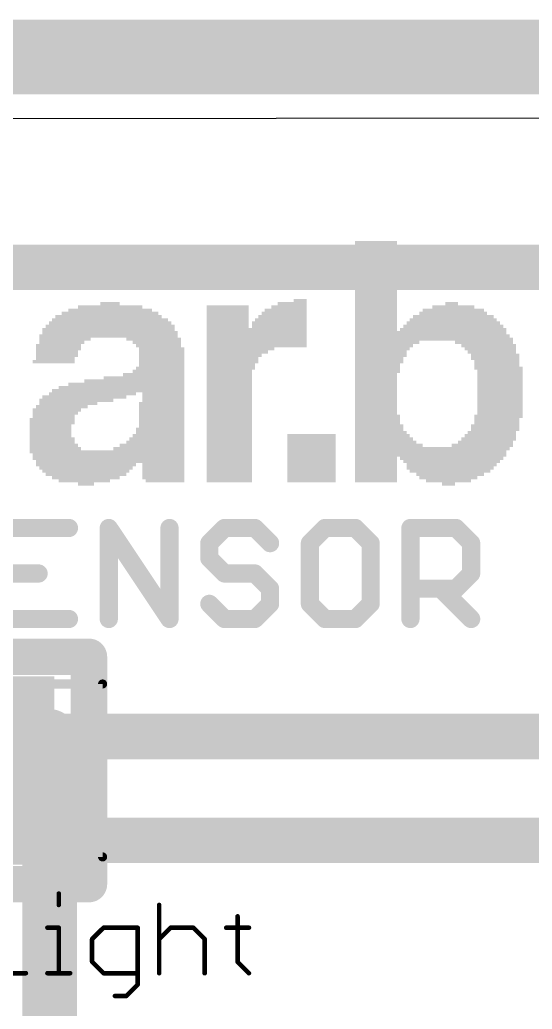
# Model space of a CAD drawing. Extents: x -0.2 to 20.2, y 6.5 to 22.4.
# Drawn here: x 10.94 to 13.8, y 16.86 to 22.38 of the extents above; entities that cross this region are included whole.
import ezdxf

# ---------------------------------------------------------------- set-up
doc = ezdxf.new("R2010")
doc.units = 0
for name, color, linetype in [('1', 14, 'CONTINUOUS'), ('16', 174, 'CONTINUOUS'), ('20', 178, 'CONTINUOUS'), ('21', 251, 'CONTINUOUS'), ('25', 251, 'CONTINUOUS'), ('29', 251, 'CONTINUOUS'), ('31', 251, 'CONTINUOUS'), ('39', 14, 'CONTINUOUS')]:
    doc.layers.add(name, color=color, linetype=linetype)

# ---------------------------------------------------------------- blocks, each defined once
blk = doc.blocks.new('RECT')
blk.add_solid([(-0.5, -0.5), (0.5, -0.5), (-0.5, 0.5), (0.5, 0.5)])

msp = doc.modelspace()

# ---------------------------------------------------------------- linework, layer by layer
at = {"layer": '1'}
for points, const_width in [([(0.12, 22.17), (19.17, 22.17)], 0.4064), ([(10.93, 18.34), (11.11, 18.38)], 0.3048), ([(11.11, 18.38), (11.11, 16.7)], 0.3048), ([(10.71, 18.19), (10.93, 18.34)], 0.3048), ([(18, 18.38), (11.11, 18.38)], 0.254)]:
    msp.add_lwpolyline(points, dxfattribs=dict(at, const_width=const_width))
for points, const_width in [([(11.1862, 18.38, 1), (11.0338, 18.38)], 0.1524), ([(11.1265, 18.3056, 1), (11.0935, 18.4544)], 0.1524), ([(10.9135, 18.4144, 1), (10.9465, 18.2656)], 0.1524), ([(10.9729, 18.277, 1), (10.8871, 18.403)], 0.1524), ([(11.11, 18.4435, 1), (11.11, 18.3165)], 0.127)]:
    msp.add_lwpolyline(points, format="xyb", dxfattribs=dict(at, const_width=const_width))
at = {"layer": '16'}
for points, const_width in [([(0.08, 22.18), (19.13, 22.18)], 0.4064), ([(3, 21), (16.53, 21)], 0.254), ([(1.24, 17.8), (19.02, 17.8)], 0.254)]:
    msp.add_lwpolyline(points, dxfattribs=dict(at, const_width=const_width))
at = {"layer": '20'}
msp.add_line((20.065, 21.84), (0.21, 21.82), dxfattribs=at)
at = {"layer": '21'}
for points, const_width in [([(8.79, 18.825), (11.33, 18.825)], 0.2032), ([(11.33, 18.825), (11.33, 17.555)], 0.2032), ([(11.33, 17.555), (8.79, 17.555)], 0.2032), ([(11.1615, 17.5022), (11.1615, 17.4386)], 0.0254), ([(11.7216, 17.4386), (11.7216, 17.0573)], 0.0254), ([(12.1594, 17.3751), (12.1594, 17.1209)], 0.0254), ([(11.0979, 17.3115), (11.1615, 17.3115)], 0.0254), ([(11.1615, 17.3115), (11.1615, 17.0573)], 0.0254), ([(11.411, 17.3115), (11.3474, 17.248)], 0.0254), ([(11.6016, 17.3115), (11.411, 17.3115)], 0.0254), ([(11.6016, 16.9937), (11.6016, 17.3115)], 0.0254), ([(11.7216, 17.248), (11.7852, 17.3115)], 0.0254), ([(11.7852, 17.3115), (11.9123, 17.3115)], 0.0254), ([(11.9123, 17.3115), (11.9758, 17.248)], 0.0254), ([(12.0958, 17.3115), (12.2229, 17.3115)], 0.0254), ([(11.3474, 17.248), (11.3474, 17.1209)], 0.0254), ([(11.9758, 17.248), (11.9758, 17.0573)], 0.0254), ([(11.3474, 17.1209), (11.411, 17.0573)], 0.0254), ([(12.1594, 17.1209), (12.2229, 17.0573)], 0.0254), ([(10.7237, 17.0573), (10.9779, 17.0573)], 0.0254), ([(11.0979, 17.0573), (11.225, 17.0573)], 0.0254), ([(11.411, 17.0573), (11.6016, 17.0573)], 0.0254), ([(11.5381, 16.9302), (11.6016, 16.9937)], 0.0254), ([(11.4745, 16.9302), (11.5381, 16.9302)], 0.0254)]:
    msp.add_lwpolyline(points, dxfattribs=dict(at, const_width=const_width))
for points, const_width in [([(11.3808, 18.825, 1), (11.2792, 18.825)], 0.1016), ([(11.33, 18.7742, 1), (11.33, 18.8758)], 0.1016), ([(11.33, 17.5042, 1), (11.33, 17.6058)], 0.1016), ([(11.2792, 17.555, 1), (11.3808, 17.555)], 0.1016), ([(11.1678, 17.5022, 1), (11.1551, 17.5022)], 0.0127), ([(11.1551, 17.4386, 1), (11.1678, 17.4386)], 0.0127), ([(11.728, 17.4386, 1), (11.7153, 17.4386)], 0.0127), ([(12.1657, 17.3751, 1), (12.153, 17.3751)], 0.0127), ([(11.0979, 17.3179, 1), (11.0979, 17.3052)], 0.0127), ([(11.1678, 17.3115, 1), (11.1551, 17.3115)], 0.0127), ([(11.1615, 17.3052, 1), (11.1615, 17.3179)], 0.0127), ([(11.411, 17.3179, 1), (11.411, 17.3052)], 0.0127), ([(11.4155, 17.307, 1), (11.4065, 17.316)], 0.0127), ([(11.608, 17.3115, 1), (11.5953, 17.3115)], 0.0127), ([(11.6016, 17.3052, 1), (11.6016, 17.3179)], 0.0127), ([(11.7852, 17.3179, 1), (11.7852, 17.3052)], 0.0127), ([(11.7897, 17.307, 1), (11.7807, 17.316)], 0.0127), ([(11.9168, 17.316, 1), (11.9078, 17.307)], 0.0127), ([(11.9123, 17.3052, 1), (11.9123, 17.3179)], 0.0127), ([(12.0958, 17.3179, 1), (12.0958, 17.3052)], 0.0127), ([(12.2229, 17.3052, 1), (12.2229, 17.3179)], 0.0127), ([(11.3429, 17.2525, 1), (11.3519, 17.2435)], 0.0127), ([(11.3538, 17.248, 1), (11.3411, 17.248)], 0.0127), ([(11.7171, 17.2525, 1), (11.7261, 17.2435)], 0.0127), ([(11.9822, 17.248, 1), (11.9695, 17.248)], 0.0127), ([(11.9713, 17.2435, 1), (11.9803, 17.2525)], 0.0127), ([(11.3519, 17.1253, 1), (11.3429, 17.1164)], 0.0127), ([(12.1639, 17.1253, 1), (12.1549, 17.1164)], 0.0127), ([(11.3411, 17.1209, 1), (11.3538, 17.1209)], 0.0127), ([(12.153, 17.1209, 1), (12.1657, 17.1209)], 0.0127), ([(10.9779, 17.051, 1), (10.9779, 17.0637)], 0.0127), ([(11.0979, 17.0637, 1), (11.0979, 17.051)], 0.0127), ([(11.1551, 17.0573, 1), (11.1678, 17.0573)], 0.0127), ([(11.225, 17.051, 1), (11.225, 17.0637)], 0.0127), ([(11.411, 17.0637, 1), (11.411, 17.051)], 0.0127), ([(11.4065, 17.0528, 1), (11.4155, 17.0618)], 0.0127), ([(11.6016, 17.051, 1), (11.6016, 17.0637)], 0.0127), ([(11.7153, 17.0573, 1), (11.728, 17.0573)], 0.0127), ([(11.9695, 17.0573, 1), (11.9822, 17.0573)], 0.0127), ([(12.2184, 17.0528, 1), (12.2274, 17.0618)], 0.0127), ([(11.5953, 16.9937, 1), (11.608, 16.9937)], 0.0127), ([(11.6061, 16.9893, 1), (11.5971, 16.9982)], 0.0127), ([(11.4745, 16.9365, 1), (11.4745, 16.9238)], 0.0127), ([(11.5336, 16.9347, 1), (11.5426, 16.9257)], 0.0127), ([(11.5381, 16.9238, 1), (11.5381, 16.9365)], 0.0127)]:
    msp.add_lwpolyline(points, format="xyb", dxfattribs=dict(at, const_width=const_width))
at = {"layer": '25', "const_width": 0.1016}
for points in [[(11.2181, 19.5444), (10.8792, 19.5444)], [(11.4405, 19.036), (11.4405, 19.5444)], [(11.4405, 19.5444), (11.7795, 19.036)], [(11.7795, 19.036), (11.7795, 19.5444)], [(12.0865, 19.5444), (12.0018, 19.4597)], [(12.256, 19.5444), (12.0865, 19.5444)], [(12.3408, 19.4597), (12.256, 19.5444)], [(12.6479, 19.5444), (12.5631, 19.4597)], [(12.8173, 19.5444), (12.6479, 19.5444)], [(12.9021, 19.4597), (12.8173, 19.5444)], [(13.1244, 19.036), (13.1244, 19.5444)], [(13.1244, 19.5444), (13.3786, 19.5444)], [(13.3786, 19.5444), (13.4634, 19.4597)], [(12.0018, 19.4597), (12.0018, 19.375)], [(12.5631, 19.4597), (12.5631, 19.1207)], [(12.9021, 19.1207), (12.9021, 19.4597)], [(13.4634, 19.4597), (13.4634, 19.2902)], [(12.0018, 19.375), (12.0865, 19.2902)], [(10.8792, 19.2902), (11.0487, 19.2902)], [(12.0865, 19.2902), (12.256, 19.2902)], [(12.256, 19.2902), (12.3408, 19.2055)], [(13.4634, 19.2902), (13.3786, 19.2055)], [(12.3408, 19.2055), (12.3408, 19.1207)], [(13.3786, 19.2055), (13.1244, 19.2055)], [(13.2939, 19.2055), (13.4634, 19.036)], [(12.0865, 19.036), (12.0018, 19.1207)], [(12.3408, 19.1207), (12.256, 19.036)], [(12.5631, 19.1207), (12.6479, 19.036)], [(12.8173, 19.036), (12.9021, 19.1207)], [(10.8792, 19.036), (11.2181, 19.036)], [(12.256, 19.036), (12.0865, 19.036)], [(12.6479, 19.036), (12.8173, 19.036)]]:
    msp.add_lwpolyline(points, dxfattribs=at)
at = {"layer": '25', "const_width": 0.0508}
for points in [[(11.2181, 19.519, 1), (11.2181, 19.5698)], [(11.4659, 19.5444, 1), (11.4151, 19.5444)], [(11.4616, 19.5585, 1), (11.4194, 19.5303)], [(11.8049, 19.5444, 1), (11.7541, 19.5444)], [(12.0865, 19.5698, 1), (12.0865, 19.519)], [(12.1045, 19.5265, 1), (12.0686, 19.5624)], [(12.274, 19.5624, 1), (12.2381, 19.5265)], [(12.256, 19.519, 1), (12.256, 19.5698)], [(12.6479, 19.5698, 1), (12.6479, 19.519)], [(12.6658, 19.5265, 1), (12.6299, 19.5624)], [(12.8353, 19.5624, 1), (12.7994, 19.5265)], [(12.8173, 19.519, 1), (12.8173, 19.5698)], [(13.1498, 19.5444, 1), (13.099, 19.5444)], [(13.1244, 19.5698, 1), (13.1244, 19.519)], [(13.3966, 19.5624, 1), (13.3607, 19.5265)], [(13.3786, 19.519, 1), (13.3786, 19.5698)], [(12.0272, 19.4597, 1), (11.9764, 19.4597)], [(12.5885, 19.4597, 1), (12.5377, 19.4597)], [(12.9275, 19.4597, 1), (12.8767, 19.4597)], [(13.4888, 19.4597, 1), (13.438, 19.4597)], [(11.9838, 19.4777, 1), (12.0198, 19.4417)], [(12.3228, 19.4417, 1), (12.3587, 19.4777)], [(12.5452, 19.4777, 1), (12.5811, 19.4417)], [(12.8841, 19.4417, 1), (12.92, 19.4777)], [(13.4454, 19.4417, 1), (13.4813, 19.4777)], [(12.0198, 19.3929, 1), (11.9838, 19.357)], [(11.9764, 19.375, 1), (12.0272, 19.375)], [(11.0487, 19.2648, 1), (11.0487, 19.3156)], [(12.0865, 19.3156, 1), (12.0865, 19.2648)], [(12.0686, 19.2723, 1), (12.1045, 19.3082)], [(12.274, 19.3082, 1), (12.2381, 19.2723)], [(12.256, 19.2648, 1), (12.256, 19.3156)], [(13.438, 19.2902, 1), (13.4888, 19.2902)], [(13.4813, 19.2723, 1), (13.4454, 19.3082)], [(12.3662, 19.2055, 1), (12.3154, 19.2055)], [(12.3228, 19.1875, 1), (12.3587, 19.2234)], [(13.1244, 19.2309, 1), (13.1244, 19.1801)], [(13.3119, 19.2234, 1), (13.2759, 19.1875)], [(13.3607, 19.2234, 1), (13.3966, 19.1875)], [(13.3786, 19.1801, 1), (13.3786, 19.2309)], [(12.0198, 19.1387, 1), (11.9838, 19.1028)], [(12.3154, 19.1207, 1), (12.3662, 19.1207)], [(12.3587, 19.1028, 1), (12.3228, 19.1387)], [(12.5377, 19.1207, 1), (12.5885, 19.1207)], [(12.5811, 19.1387, 1), (12.5452, 19.1028)], [(12.8767, 19.1207, 1), (12.9275, 19.1207)], [(12.92, 19.1028, 1), (12.8841, 19.1387)], [(11.2181, 19.0106, 1), (11.2181, 19.0614)], [(11.7583, 19.0219, 1), (11.8006, 19.0501)], [(12.0865, 19.0614, 1), (12.0865, 19.0106)], [(12.0686, 19.018, 1), (12.1045, 19.054)], [(12.2381, 19.054, 1), (12.274, 19.018)], [(12.256, 19.0106, 1), (12.256, 19.0614)], [(12.6479, 19.0614, 1), (12.6479, 19.0106)], [(12.6299, 19.018, 1), (12.6658, 19.054)], [(12.7994, 19.054, 1), (12.8353, 19.018)], [(12.8173, 19.0106, 1), (12.8173, 19.0614)], [(13.4454, 19.018, 1), (13.4813, 19.054)], [(11.4151, 19.036, 1), (11.4659, 19.036)], [(11.7541, 19.036, 1), (11.8049, 19.036)], [(13.099, 19.036, 1), (13.1498, 19.036)]]:
    msp.add_lwpolyline(points, format="xyb", dxfattribs=at)
at = {"layer": '39', "const_width": 0.0508}
for points in [[(8.714, 18.673), (11.406, 18.673)], [(11.406, 18.673), (11.406, 17.707)], [(11.406, 17.707), (8.714, 17.707)]]:
    msp.add_lwpolyline(points, dxfattribs=at)
at = {"layer": '39', "const_width": 0.0254}
for points in [[(11.4187, 18.673, 1), (11.3933, 18.673)], [(11.406, 18.6603, 1), (11.406, 18.6857)], [(11.3933, 17.707, 1), (11.4187, 17.707)], [(11.406, 17.6943, 1), (11.406, 17.7197)]]:
    msp.add_lwpolyline(points, format="xyb", dxfattribs=at)

# ---------------------------------------------------------------- block references
at = {"layer": '1', "xscale": 0.7, "yscale": 0.9}
msp.add_blockref('RECT', (10.71, 18.19), dxfattribs=at)
at = {"layer": '21', "yscale": 0.018}
for p, xscale in [((12.9318, 21.1388), 0.2338), ((12.9318, 21.1208), 0.2338), ((12.9318, 21.1028), 0.2338), ((12.9318, 21.0848), 0.2338), ((12.9318, 21.0668), 0.2338), ((12.9318, 21.0489), 0.2338), ((12.9318, 21.0309), 0.2338), ((12.9318, 21.0129), 0.2338), ((12.9318, 20.9949), 0.2338), ((12.9318, 20.9769), 0.2338), ((12.9318, 20.9589), 0.2338), ((12.9318, 20.9409), 0.2338), ((12.9318, 20.923), 0.2338), ((12.9318, 20.905), 0.2338), ((12.9318, 20.887), 0.2338), ((12.9318, 20.869), 0.2338), ((12.9318, 20.851), 0.2338), ((12.9318, 20.833), 0.2338), ((11.448, 20.7791), 0.3597), ((11.448, 20.7971), 0.1079), ((12.1045, 20.7791), 0.2338), ((12.4462, 20.7791), 0.1978), ((12.4642, 20.7971), 0.1619), ((12.5091, 20.815), 0.0719), ((12.9318, 20.815), 0.2338), ((12.9318, 20.7971), 0.2338), ((12.9318, 20.7791), 0.2338), ((13.3635, 20.7791), 0.2339), ((13.3544, 20.7971), 0.0719), ((11.439, 20.7251), 0.5936), ((11.448, 20.7431), 0.5396), ((11.448, 20.7611), 0.4676), ((12.1045, 20.7611), 0.2338), ((12.1045, 20.7431), 0.2338), ((12.1045, 20.7251), 0.2338), ((12.4102, 20.7251), 0.2698), ((12.4192, 20.7431), 0.2518), ((12.4282, 20.7611), 0.2338), ((12.9318, 20.7611), 0.2338), ((12.9318, 20.7431), 0.2338), ((12.9318, 20.7251), 0.2338), ((13.3635, 20.7251), 0.4497), ((13.3635, 20.7431), 0.3777), ((13.3635, 20.7611), 0.3417), ((11.448, 20.6712), 0.7194), ((11.448, 20.6891), 0.6834), ((11.448, 20.7071), 0.6475), ((12.1045, 20.7071), 0.2338), ((12.1045, 20.6891), 0.2338), ((12.1045, 20.6712), 0.2338), ((12.3923, 20.6891), 0.3057), ((12.3923, 20.6712), 0.3057), ((12.4012, 20.7071), 0.2878), ((12.9318, 20.7071), 0.2338), ((12.9318, 20.6891), 0.2338), ((12.9318, 20.6712), 0.2338), ((13.3635, 20.6712), 0.5575), ((13.3635, 20.6891), 0.5215), ((13.3635, 20.7071), 0.4857), ((11.439, 20.6172), 0.7734), ((11.439, 20.6532), 0.7374), ((11.448, 20.6352), 0.7554), ((12.2664, 20.6532), 0.5575), ((12.2664, 20.6352), 0.5575), ((12.2664, 20.6172), 0.5575), ((12.9318, 20.6532), 0.2338), ((13.2376, 20.6352), 0.8453), ((13.2466, 20.6172), 0.8633), ((13.3635, 20.6532), 0.5935), ((11.1602, 20.5632), 0.2518), ((11.1962, 20.5992), 0.2878), ((11.1782, 20.5812), 0.2518), ((11.6908, 20.5992), 0.3058), ((11.7088, 20.5812), 0.2698), ((11.7178, 20.5632), 0.2518), ((12.2664, 20.5992), 0.5575), ((12.2664, 20.5812), 0.5575), ((12.2664, 20.5632), 0.5575), ((12.9947, 20.5812), 0.3597), ((13.2556, 20.5992), 0.8813), ((12.9768, 20.5632), 0.3237), ((13.5343, 20.5812), 0.3238), ((13.5613, 20.5632), 0.3058), ((11.1602, 20.5452), 0.2518), ((11.1512, 20.5273), 0.2338), ((11.1512, 20.5093), 0.2338), ((11.7358, 20.5452), 0.2518), ((11.7358, 20.5273), 0.2518), ((11.7358, 20.5093), 0.2518), ((12.1405, 20.5093), 0.3057), ((12.1765, 20.5452), 0.3777), ((12.1585, 20.5273), 0.3417), ((12.9678, 20.5452), 0.3057), ((12.9588, 20.5273), 0.2878), ((12.9588, 20.5093), 0.2878), ((13.5703, 20.5452), 0.2878), ((13.5793, 20.5273), 0.2698), ((13.5973, 20.5093), 0.2698), ((11.1332, 20.4733), 0.2338), ((11.1422, 20.4913), 0.2158), ((11.7358, 20.4913), 0.2518), ((11.7358, 20.4733), 0.2518), ((11.7358, 20.4553), 0.2518), ((12.1315, 20.4913), 0.2877), ((12.1315, 20.4733), 0.2877), ((12.1225, 20.4553), 0.2697), ((12.9498, 20.4913), 0.2698), ((12.9498, 20.4733), 0.2698), ((12.9408, 20.4553), 0.2518), ((13.5973, 20.4913), 0.2698), ((13.6063, 20.4733), 0.2518), ((13.6063, 20.4553), 0.2518), ((11.6908, 20.4014), 0.3418), ((11.7178, 20.4194), 0.2878), ((11.7268, 20.4373), 0.2698), ((12.1135, 20.4194), 0.2518), ((12.1135, 20.4014), 0.2518), ((12.1225, 20.4373), 0.2697), ((12.9408, 20.4373), 0.2518), ((12.9408, 20.4194), 0.2518), ((12.9318, 20.4014), 0.2338), ((13.6153, 20.4373), 0.2697), ((13.6242, 20.4194), 0.2518), ((13.6242, 20.4014), 0.2518), ((11.538, 20.3474), 0.6475), ((11.5829, 20.3654), 0.5576), ((11.6369, 20.3834), 0.4497), ((12.1135, 20.3834), 0.2518), ((12.1135, 20.3654), 0.2518), ((12.1135, 20.3474), 0.2518), ((12.9318, 20.3834), 0.2338), ((12.9318, 20.3654), 0.2338), ((12.9318, 20.3474), 0.2338), ((13.6242, 20.3834), 0.2518), ((13.6242, 20.3654), 0.2518), ((13.6242, 20.3474), 0.2518), ((11.3041, 20.2755), 0.4676), ((11.3491, 20.2935), 0.4856), ((11.493, 20.3114), 0.7375), ((11.511, 20.3294), 0.7015), ((11.7447, 20.2935), 0.2339), ((11.7447, 20.2755), 0.2339), ((12.1135, 20.3294), 0.2518), ((12.1135, 20.3114), 0.2518), ((12.1135, 20.2935), 0.2518), ((12.1135, 20.2755), 0.2518), ((12.9318, 20.3294), 0.2338), ((12.9318, 20.3114), 0.2338), ((12.9318, 20.2935), 0.2338), ((12.9318, 20.2755), 0.2338), ((13.6242, 20.3294), 0.2518), ((13.6242, 20.3114), 0.2518), ((13.6242, 20.2935), 0.2518), ((13.6242, 20.2755), 0.2518), ((11.1782, 20.2215), 0.2878), ((11.2591, 20.2575), 0.4137), ((11.2142, 20.2395), 0.3237), ((11.7358, 20.2395), 0.2518), ((11.7358, 20.2215), 0.2518), ((11.7447, 20.2575), 0.2339), ((12.1135, 20.2575), 0.2518), ((12.1135, 20.2395), 0.2518), ((12.1135, 20.2215), 0.2518), ((12.9318, 20.2575), 0.2338), ((12.9318, 20.2395), 0.2338), ((12.9318, 20.2215), 0.2338), ((13.6242, 20.2575), 0.2518), ((13.6242, 20.2395), 0.2518), ((13.6242, 20.2215), 0.2518), ((11.1512, 20.2035), 0.2698), ((11.1422, 20.1855), 0.2518), ((11.1332, 20.1676), 0.2338), ((11.7358, 20.2035), 0.2518), ((11.7358, 20.1855), 0.2518), ((11.7358, 20.1676), 0.2518), ((12.1135, 20.2035), 0.2518), ((12.1135, 20.1855), 0.2518), ((12.1135, 20.1676), 0.2518), ((12.9318, 20.2035), 0.2338), ((12.9318, 20.1855), 0.2338), ((12.9408, 20.1676), 0.2518), ((13.6153, 20.1676), 0.2697), ((13.6242, 20.2035), 0.2518), ((13.6242, 20.1855), 0.2518), ((11.1242, 20.1496), 0.2518), ((11.1242, 20.1316), 0.2518), ((11.1153, 20.1136), 0.2339), ((11.7358, 20.1496), 0.2518), ((11.7358, 20.1316), 0.2518), ((11.7358, 20.1136), 0.2518), ((12.1135, 20.1496), 0.2518), ((12.1135, 20.1316), 0.2518), ((12.1135, 20.1136), 0.2518), ((12.9408, 20.1496), 0.2518), ((12.9408, 20.1316), 0.2518), ((12.9498, 20.1136), 0.2698), ((13.5973, 20.1136), 0.2698), ((13.6063, 20.1496), 0.2518), ((13.6063, 20.1316), 0.2518), ((11.1153, 20.0956), 0.2339), ((11.1153, 20.0776), 0.2339), ((11.1153, 20.0596), 0.2339), ((11.7178, 20.0596), 0.2878), ((11.7268, 20.0956), 0.2698), ((11.7268, 20.0776), 0.2698), ((12.1135, 20.0956), 0.2518), ((12.1135, 20.0776), 0.2518), ((12.1135, 20.0596), 0.2518), ((12.5721, 20.0596), 0.2698), ((12.9498, 20.0956), 0.2698), ((12.9588, 20.0776), 0.2878), ((12.9678, 20.0596), 0.3057), ((13.5703, 20.0596), 0.2878), ((13.5793, 20.0776), 0.2698), ((13.5973, 20.0956), 0.2698), ((11.1242, 20.0417), 0.2518), ((11.1242, 20.0237), 0.2518), ((11.1332, 20.0057), 0.2698), ((11.6818, 20.0057), 0.3598), ((11.6998, 20.0237), 0.3238), ((11.7088, 20.0417), 0.3058), ((12.1135, 20.0417), 0.2518), ((12.1135, 20.0237), 0.2518), ((12.1135, 20.0057), 0.2518), ((12.5721, 20.0417), 0.2698), ((12.5721, 20.0237), 0.2698), ((12.5721, 20.0057), 0.2698), ((12.9858, 20.0237), 0.3417), ((13.0038, 20.0057), 0.3777), ((12.9768, 20.0417), 0.3237), ((13.5254, 20.0057), 0.3417), ((13.5433, 20.0237), 0.3058), ((13.5613, 20.0417), 0.3058), ((11.1422, 19.9877), 0.2878), ((11.43, 19.9697), 0.8634), ((11.439, 19.9517), 0.8454), ((11.6639, 19.9877), 0.3957), ((12.1135, 19.9877), 0.2518), ((12.1135, 19.9697), 0.2518), ((12.1135, 19.9517), 0.2518), ((12.5721, 19.9877), 0.2698), ((12.5721, 19.9697), 0.2698), ((12.5721, 19.9517), 0.2698), ((13.2376, 19.9697), 0.8453), ((13.2376, 19.9517), 0.8453), ((13.2466, 19.9877), 0.8633), ((11.439, 19.9337), 0.8454), ((11.448, 19.9158), 0.8274), ((11.3131, 19.8978), 0.5576), ((11.7447, 19.8978), 0.2339), ((12.1135, 19.9337), 0.2518), ((12.1135, 19.9158), 0.2518), ((12.1135, 19.8978), 0.2518), ((12.5721, 19.9337), 0.2698), ((12.5721, 19.9158), 0.2698), ((12.5721, 19.8978), 0.2698), ((12.9318, 19.9337), 0.2338), ((12.9318, 19.9158), 0.2338), ((12.9318, 19.8978), 0.2338), ((13.3544, 19.9337), 0.5755), ((13.3544, 19.9158), 0.5395), ((13.3545, 19.8978), 0.5036), ((11.3131, 19.8798), 0.5216), ((11.3131, 19.8618), 0.4856), ((11.3131, 19.8438), 0.4496), ((11.7447, 19.8798), 0.2339), ((11.7447, 19.8618), 0.2339), ((11.7447, 19.8438), 0.2339), ((12.1135, 19.8798), 0.2518), ((12.1135, 19.8618), 0.2518), ((12.1135, 19.8438), 0.2518), ((12.5721, 19.8798), 0.2698), ((12.5721, 19.8618), 0.2698), ((12.5721, 19.8438), 0.2698), ((12.9318, 19.8798), 0.2338), ((12.9318, 19.8618), 0.2338), ((12.9318, 19.8438), 0.2338), ((13.3455, 19.8798), 0.4856), ((13.3455, 19.8618), 0.4497), ((13.3455, 19.8438), 0.3777), ((11.3131, 19.8258), 0.3777), ((11.3041, 19.8078), 0.2878), ((11.3131, 19.7899), 0.09), ((11.7447, 19.8258), 0.2339), ((11.7538, 19.8078), 0.2159), ((12.1135, 19.8258), 0.2518), ((12.1135, 19.8078), 0.2518), ((12.5721, 19.8258), 0.2698), ((12.5721, 19.8078), 0.2698), ((12.9318, 19.8258), 0.2338), ((12.9318, 19.8078), 0.2338), ((13.3365, 19.8258), 0.3237), ((13.3365, 19.8078), 0.2518), ((13.3365, 19.7899), 0.0719)]:
    msp.add_blockref('RECT', p, dxfattribs=dict(at, xscale=xscale))
at = {"layer": '29', "xscale": 0.8524, "yscale": 1.0524}
msp.add_blockref('RECT', (10.71, 18.19), dxfattribs=at)
at = {"layer": '31', "xscale": 0.7, "yscale": 0.9}
msp.add_blockref('RECT', (10.71, 18.19), dxfattribs=at)

doc.saveas('drawing.dxf')
